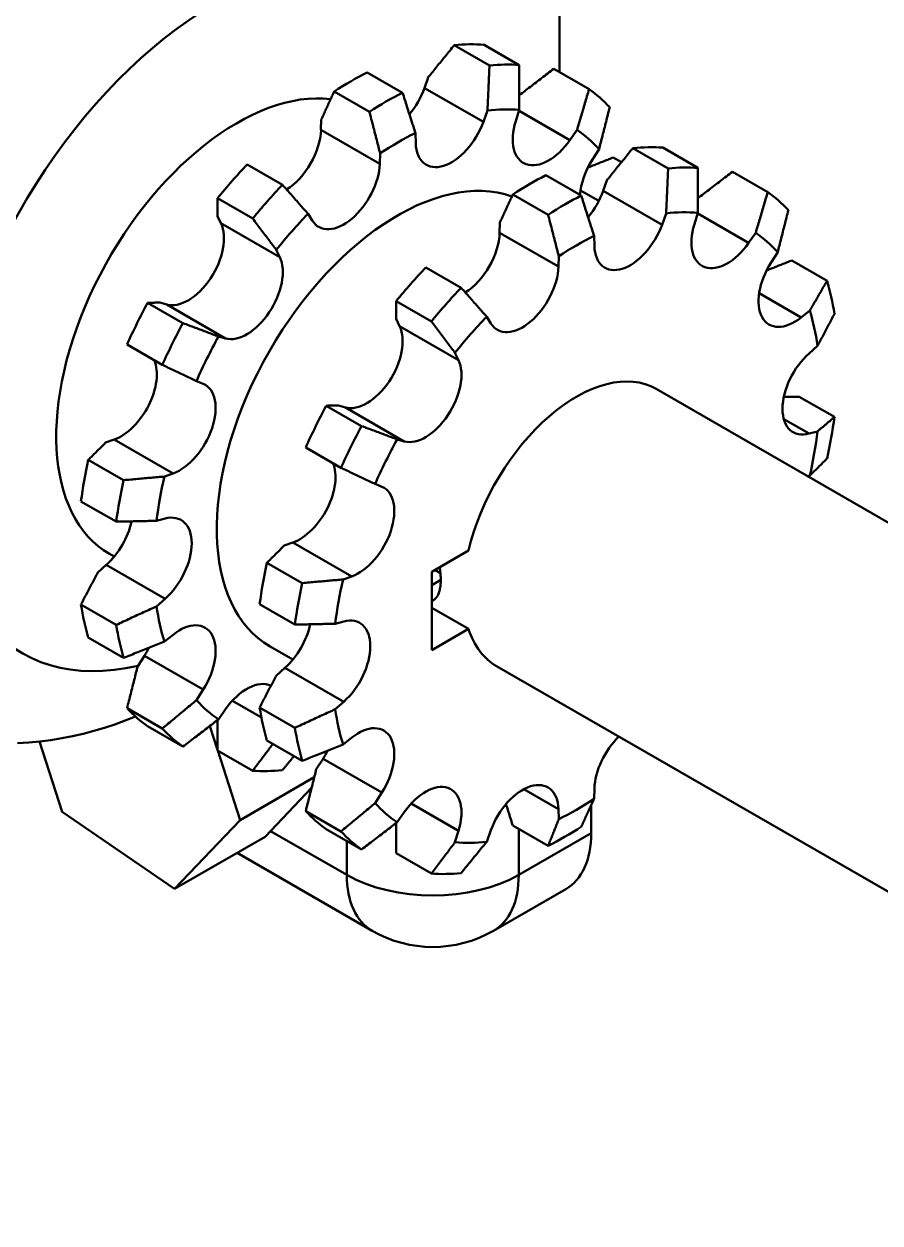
# Model space of a CAD drawing. Header units: millimetres. Extents: x -14552 to -4230, y 14289 to 18426.
# Drawn here: x -13300.55 to -13265.83, y 16828.6 to 16877.23 of the extents above; entities that cross this region are included whole.
import ezdxf

# ---------------------------------------------------------------- set-up
doc = ezdxf.new("R2010")
doc.units = ezdxf.units.MM
doc.layers.add('外形線', color=7, linetype='Continuous', lineweight=50)

msp = doc.modelspace()

# ---------------------------------------------------------------- linework, layer by layer
at = {"layer": '外形線'}
for p, q in [((-13278.83, 16884.716), (-13278.83, 16875.275)), ((-13280.459, 16875.562), (-13281.89, 16876.387)), ((-13283.099, 16876.364), (-13281.667, 16875.539)), ((-13279.06, 16875.407), (-13277.629, 16874.583)), ((-13285.196, 16874.439), (-13286.627, 16875.263)), ((-13284.303, 16874.628), (-13284.136, 16875.09)), ((-13287.969, 16874.49), (-13286.538, 16873.666)), ((-13281.918, 16873.255), (-13284.303, 16874.628)), ((-13281.751, 16873.716), (-13281.918, 16873.255)), ((-13280.604, 16873.28), (-13280.461, 16873.741)), ((-13278.404, 16872.518), (-13280.471, 16873.708)), ((-13288.504, 16872.933), (-13288.491, 16873.354)), ((-13286.119, 16871.559), (-13288.504, 16872.933)), ((-13284.661, 16872.399), (-13284.674, 16872.804)), ((-13278.117, 16872.929), (-13278.404, 16872.518)), ((-13277.495, 16871.724), (-13277.224, 16872.149)), ((-13275.851, 16872.19), (-13274.42, 16871.366)), ((-13273.211, 16871.389), (-13274.642, 16872.213)), ((-13290.066, 16870.703), (-13291.497, 16871.527)), ((-13286.105, 16871.98), (-13286.119, 16871.559)), ((-13276.653, 16871.81), (-13276.318, 16871.617)), ((-13277.948, 16870.265), (-13279.379, 16871.089)), ((-13271.812, 16871.233), (-13270.381, 16870.409)), ((-13277.055, 16870.455), (-13276.888, 16870.916)), ((-13292.706, 16870.158), (-13291.275, 16869.334)), ((-13280.721, 16870.316), (-13279.29, 16869.492)), ((-13277.233, 16870.048), (-13277.977, 16870.476)), ((-13274.67, 16869.081), (-13277.055, 16870.455)), ((-13273.356, 16869.106), (-13273.213, 16869.567)), ((-13292.561, 16869.142), (-13292.704, 16869.438)), ((-13290.175, 16867.768), (-13292.561, 16869.142)), ((-13288.862, 16869.256), (-13289.029, 16869.525)), ((-13281.256, 16868.759), (-13281.243, 16869.18)), ((-13274.503, 16869.543), (-13274.67, 16869.081)), ((-13271.156, 16868.344), (-13273.223, 16869.535)), ((-13278.871, 16867.386), (-13281.256, 16868.759)), ((-13277.413, 16868.225), (-13277.426, 16868.631)), ((-13270.869, 16868.756), (-13271.156, 16868.344)), ((-13290.318, 16868.064), (-13290.175, 16867.768)), ((-13278.858, 16867.806), (-13278.871, 16867.386)), ((-13270.247, 16867.55), (-13269.976, 16867.976)), ((-13269.405, 16867.636), (-13267.974, 16866.812)), ((-13282.818, 16866.529), (-13284.25, 16867.353)), ((-13269.027, 16865.322), (-13270.729, 16866.303)), ((-13294.105, 16865.095), (-13295.536, 16865.919)), ((-13295.048, 16865.926), (-13294.76, 16865.847)), ((-13292.375, 16864.473), (-13294.76, 16865.847)), ((-13285.458, 16865.984), (-13284.027, 16865.16)), ((-13285.313, 16864.968), (-13285.456, 16865.264)), ((-13281.614, 16865.082), (-13281.781, 16865.351)), ((-13268.675, 16865.601), (-13269.027, 16865.322)), ((-13282.928, 16863.594), (-13285.313, 16864.968)), ((-13296.372, 16864.225), (-13294.941, 16863.401)), ((-13292.375, 16864.473), (-13292.663, 16864.553)), ((-13283.071, 16863.891), (-13282.928, 16863.594)), ((-13268.702, 16863.866), (-13268.357, 16864.171)), ((-13293.555, 16862.745), (-13293.284, 16862.632)), ((-13235.688, 16839.841), (-13274.905, 16862.425)), ((-13269.107, 16862.111), (-13267.676, 16861.287)), ((-13286.857, 16860.921), (-13288.288, 16861.746)), ((-13287.8, 16861.753), (-13287.513, 16861.673)), ((-13285.127, 16860.299), (-13287.513, 16861.673)), ((-13268.702, 16860.612), (-13269.731, 16861.205)), ((-13297.242, 16860.246), (-13296.89, 16860.371)), ((-13294.505, 16858.998), (-13296.89, 16860.371)), ((-13285.127, 16860.299), (-13285.415, 16860.379)), ((-13268.357, 16860.704), (-13268.702, 16860.612)), ((-13289.125, 16860.051), (-13287.693, 16859.227)), ((-13296.511, 16858.726), (-13297.943, 16859.55)), ((-13294.505, 16858.998), (-13294.856, 16858.872)), ((-13268.75, 16858.881), (-13268.675, 16858.908)), ((-13286.307, 16858.571), (-13286.036, 16858.458)), ((-13298.241, 16857.866), (-13296.81, 16857.042)), ((-13295.175, 16857.075), (-13294.829, 16857.167)), ((-13289.994, 16856.072), (-13289.642, 16856.198)), ((-13287.257, 16854.824), (-13289.642, 16856.198)), ((-13296.892, 16855.623), (-13297.083, 16855.733)), ((-13284.014, 16855.013), (-13282.518, 16855.874)), ((-13297.56, 16854.982), (-13297.215, 16855.288)), ((-13294.829, 16853.914), (-13297.215, 16855.288)), ((-13289.264, 16854.552), (-13290.695, 16855.377)), ((-13284.014, 16851.831), (-13284.014, 16855.013)), ((-13283.887, 16855.086), (-13283.659, 16854.955)), ((-13287.257, 16854.824), (-13287.608, 16854.698)), ((-13284.014, 16854.472), (-13283.647, 16854.684)), ((-13296.81, 16852.857), (-13298.241, 16853.682)), ((-13294.829, 16853.914), (-13295.175, 16853.608)), ((-13290.993, 16853.693), (-13289.562, 16852.868)), ((-13284.014, 16853.553), (-13282.518, 16852.692)), ((-13287.927, 16852.902), (-13287.582, 16852.994)), ((-13282.518, 16852.692), (-13284.014, 16851.831)), ((-13297.943, 16852.341), (-13296.511, 16851.517)), ((-13294.856, 16852.179), (-13294.505, 16852.458)), ((-13295.94, 16851.178), (-13295.67, 16851.603)), ((-13293.284, 16850.23), (-13295.67, 16851.603)), ((-13289.645, 16851.449), (-13290.569, 16851.982)), ((-13290.312, 16850.808), (-13289.967, 16851.114)), ((-13287.582, 16849.741), (-13289.967, 16851.114)), ((-13242.163, 16828.598), (-13281.379, 16851.181)), ((-13293.284, 16850.23), (-13293.555, 16849.804)), ((-13290.923, 16849.104), (-13292.098, 16849.781)), ((-13287.582, 16849.741), (-13287.927, 16849.435)), ((-13294.941, 16848.651), (-13296.372, 16849.475)), ((-13292.663, 16849.024), (-13292.375, 16849.435)), ((-13289.562, 16848.684), (-13290.993, 16849.508)), ((-13295.536, 16848.744), (-13294.105, 16847.92)), ((-13293.017, 16848.753), (-13292.706, 16847.791)), ((-13290.695, 16848.168), (-13289.264, 16847.343)), ((-13287.608, 16848.005), (-13287.257, 16848.284)), ((-13299.008, 16845.271), (-13299.929, 16848.125)), ((-13291.275, 16846.941), (-13292.706, 16847.765)), ((-13292.695, 16847.759), (-13291.786, 16844.942)), ((-13288.33, 16847.717), (-13288.302, 16847.632)), ((-13288.693, 16847.004), (-13288.422, 16847.43)), ((-13286.036, 16846.056), (-13288.422, 16847.43)), ((-13288.776, 16846.675), (-13291.786, 16844.942)), ((-13288.885, 16846.245), (-13290.771, 16844.259)), ((-13277.426, 16845.8), (-13277.413, 16846.221)), ((-13286.036, 16846.056), (-13286.307, 16845.63)), ((-13278.871, 16845.381), (-13280.277, 16846.191)), ((-13294.441, 16842.146), (-13299.008, 16845.271)), ((-13287.693, 16844.477), (-13289.125, 16845.302)), ((-13285.415, 16844.851), (-13285.127, 16845.262)), ((-13282.928, 16844.5), (-13284.85, 16845.607)), ((-13278.871, 16845.381), (-13278.858, 16844.976)), ((-13277.546, 16845.54), (-13277.546, 16844.405)), ((-13291.786, 16844.942), (-13294.441, 16842.146)), ((-13287.454, 16842.715), (-13290.547, 16844.495)), ((-13288.288, 16844.571), (-13286.857, 16843.746)), ((-13282.928, 16844.5), (-13283.071, 16844.039)), ((-13281.781, 16844.064), (-13281.614, 16844.525)), ((-13279.29, 16843.891), (-13280.721, 16844.715)), ((-13280.481, 16842.715), (-13280.481, 16844.577)), ((-13277.546, 16844.405), (-13280.481, 16842.715)), ((-13290.771, 16844.259), (-13294.441, 16842.146)), ((-13287.454, 16844.09), (-13287.454, 16842.715)), ((-13291.907, 16843.605), (-13286.428, 16840.45)), ((-13284.027, 16842.767), (-13285.458, 16843.591)), ((-13278.571, 16842.14), (-13281.507, 16840.45))]:
    msp.add_line(p, q, dxfattribs=at).dxf.unprotected_set("ltscale", 0)
for points in [[(-13284.136, 16875.09), (-13284.095, 16875.14), (-13284.054, 16875.191), (-13284.013, 16875.241), (-13283.971, 16875.292), (-13283.929, 16875.344), (-13283.888, 16875.395), (-13283.845, 16875.447), (-13283.803, 16875.499), (-13283.761, 16875.551), (-13283.718, 16875.603), (-13283.675, 16875.656), (-13283.632, 16875.709), (-13283.589, 16875.762), (-13283.545, 16875.815), (-13283.502, 16875.869), (-13283.458, 16875.923), (-13283.414, 16875.977), (-13283.369, 16876.031), (-13283.325, 16876.086), (-13283.28, 16876.141), (-13283.235, 16876.196), (-13283.19, 16876.252), (-13283.144, 16876.308), (-13283.099, 16876.364)], [(-13281.667, 16875.539), (-13281.671, 16875.459), (-13281.675, 16875.379), (-13281.678, 16875.3), (-13281.682, 16875.221), (-13281.685, 16875.142), (-13281.689, 16875.064), (-13281.693, 16874.986), (-13281.696, 16874.908), (-13281.7, 16874.831), (-13281.703, 16874.754), (-13281.707, 16874.678), (-13281.71, 16874.602), (-13281.714, 16874.526), (-13281.717, 16874.451), (-13281.72, 16874.376), (-13281.724, 16874.301), (-13281.727, 16874.227), (-13281.731, 16874.153), (-13281.734, 16874.079), (-13281.737, 16874.006), (-13281.741, 16873.933), (-13281.744, 16873.86), (-13281.747, 16873.788), (-13281.751, 16873.716)], [(-13280.461, 16873.741), (-13280.461, 16873.813), (-13280.461, 16873.885), (-13280.461, 16873.957), (-13280.461, 16874.03), (-13280.461, 16874.104), (-13280.46, 16874.177), (-13280.46, 16874.251), (-13280.46, 16874.325), (-13280.46, 16874.4), (-13280.46, 16874.475), (-13280.46, 16874.55), (-13280.46, 16874.626), (-13280.46, 16874.702), (-13280.46, 16874.778), (-13280.46, 16874.855), (-13280.459, 16874.932), (-13280.459, 16875.009), (-13280.459, 16875.087), (-13280.459, 16875.166), (-13280.459, 16875.244), (-13280.459, 16875.323), (-13280.459, 16875.403), (-13280.459, 16875.482), (-13280.459, 16875.562)], [(-13280.46, 16874.335), (-13280.405, 16874.377), (-13280.349, 16874.42), (-13280.293, 16874.463), (-13280.237, 16874.506), (-13280.181, 16874.549), (-13280.125, 16874.592), (-13280.068, 16874.636), (-13280.011, 16874.679), (-13279.953, 16874.723), (-13279.896, 16874.767), (-13279.838, 16874.812), (-13279.78, 16874.856), (-13279.721, 16874.901), (-13279.662, 16874.946), (-13279.603, 16874.991), (-13279.544, 16875.036), (-13279.485, 16875.082), (-13279.425, 16875.128), (-13279.365, 16875.174), (-13279.304, 16875.22), (-13279.244, 16875.266), (-13279.183, 16875.313), (-13279.122, 16875.36), (-13279.06, 16875.407)], [(-13288.491, 16873.354), (-13288.47, 16873.399), (-13288.449, 16873.444), (-13288.429, 16873.489), (-13288.408, 16873.534), (-13288.387, 16873.58), (-13288.366, 16873.626), (-13288.345, 16873.672), (-13288.323, 16873.718), (-13288.302, 16873.765), (-13288.28, 16873.812), (-13288.259, 16873.859), (-13288.237, 16873.906), (-13288.215, 16873.953), (-13288.194, 16874.001), (-13288.172, 16874.049), (-13288.149, 16874.097), (-13288.127, 16874.145), (-13288.105, 16874.194), (-13288.083, 16874.243), (-13288.06, 16874.292), (-13288.037, 16874.341), (-13288.015, 16874.39), (-13287.992, 16874.44), (-13287.969, 16874.49)], [(-13284.674, 16872.804), (-13284.695, 16872.869), (-13284.715, 16872.934), (-13284.736, 16872.999), (-13284.757, 16873.064), (-13284.778, 16873.13), (-13284.799, 16873.196), (-13284.82, 16873.262), (-13284.841, 16873.329), (-13284.863, 16873.395), (-13284.884, 16873.463), (-13284.906, 16873.53), (-13284.928, 16873.598), (-13284.949, 16873.666), (-13284.971, 16873.735), (-13284.993, 16873.804), (-13285.015, 16873.873), (-13285.037, 16873.942), (-13285.06, 16874.012), (-13285.082, 16874.082), (-13285.105, 16874.153), (-13285.127, 16874.224), (-13285.15, 16874.295), (-13285.173, 16874.367), (-13285.196, 16874.439)], [(-13277.629, 16874.583), (-13277.65, 16874.51), (-13277.672, 16874.438), (-13277.693, 16874.366), (-13277.714, 16874.294), (-13277.735, 16874.223), (-13277.756, 16874.152), (-13277.777, 16874.081), (-13277.798, 16874.011), (-13277.818, 16873.941), (-13277.839, 16873.871), (-13277.859, 16873.802), (-13277.88, 16873.733), (-13277.9, 16873.664), (-13277.92, 16873.596), (-13277.94, 16873.527), (-13277.96, 16873.46), (-13277.98, 16873.392), (-13278, 16873.325), (-13278.019, 16873.259), (-13278.039, 16873.192), (-13278.059, 16873.126), (-13278.078, 16873.06), (-13278.097, 16872.995), (-13278.117, 16872.929)], [(-13286.538, 16873.666), (-13286.519, 16873.592), (-13286.5, 16873.518), (-13286.481, 16873.445), (-13286.462, 16873.371), (-13286.443, 16873.299), (-13286.425, 16873.226), (-13286.406, 16873.154), (-13286.388, 16873.082), (-13286.37, 16873.011), (-13286.351, 16872.94), (-13286.333, 16872.869), (-13286.315, 16872.799), (-13286.297, 16872.729), (-13286.279, 16872.659), (-13286.262, 16872.59), (-13286.244, 16872.521), (-13286.226, 16872.452), (-13286.209, 16872.384), (-13286.191, 16872.316), (-13286.174, 16872.248), (-13286.157, 16872.181), (-13286.139, 16872.113), (-13286.122, 16872.047), (-13286.105, 16871.98)], [(-13277.224, 16872.149), (-13277.207, 16872.217), (-13277.19, 16872.284), (-13277.173, 16872.352), (-13277.156, 16872.42), (-13277.138, 16872.488), (-13277.121, 16872.557), (-13277.103, 16872.626), (-13277.086, 16872.696), (-13277.068, 16872.765), (-13277.05, 16872.835), (-13277.032, 16872.906), (-13277.014, 16872.976), (-13276.996, 16873.047), (-13276.978, 16873.119), (-13276.96, 16873.191), (-13276.942, 16873.263), (-13276.923, 16873.335), (-13276.905, 16873.408), (-13276.886, 16873.481), (-13276.868, 16873.554), (-13276.849, 16873.628), (-13276.83, 16873.702), (-13276.811, 16873.777), (-13276.792, 16873.852)], [(-13276.888, 16870.916), (-13276.847, 16870.966), (-13276.806, 16871.017), (-13276.765, 16871.068), (-13276.723, 16871.119), (-13276.682, 16871.17), (-13276.64, 16871.221), (-13276.598, 16871.273), (-13276.555, 16871.325), (-13276.513, 16871.377), (-13276.47, 16871.429), (-13276.427, 16871.482), (-13276.384, 16871.535), (-13276.341, 16871.588), (-13276.297, 16871.642), (-13276.254, 16871.695), (-13276.21, 16871.749), (-13276.166, 16871.803), (-13276.121, 16871.858), (-13276.077, 16871.912), (-13276.032, 16871.967), (-13275.987, 16872.023), (-13275.942, 16872.078), (-13275.896, 16872.134), (-13275.851, 16872.19)], [(-13277.678, 16871.401), (-13277.637, 16871.417), (-13277.595, 16871.434), (-13277.554, 16871.45), (-13277.512, 16871.467), (-13277.47, 16871.484), (-13277.428, 16871.5), (-13277.386, 16871.517), (-13277.344, 16871.534), (-13277.302, 16871.551), (-13277.26, 16871.568), (-13277.217, 16871.585), (-13277.175, 16871.602), (-13277.132, 16871.619), (-13277.089, 16871.636), (-13277.046, 16871.653), (-13277.003, 16871.67), (-13276.96, 16871.688), (-13276.916, 16871.705), (-13276.873, 16871.722), (-13276.829, 16871.74), (-13276.785, 16871.757), (-13276.741, 16871.775), (-13276.697, 16871.792), (-13276.653, 16871.81)], [(-13274.42, 16871.366), (-13274.423, 16871.285), (-13274.427, 16871.206), (-13274.43, 16871.126), (-13274.434, 16871.047), (-13274.438, 16870.968), (-13274.441, 16870.89), (-13274.445, 16870.812), (-13274.448, 16870.735), (-13274.452, 16870.658), (-13274.455, 16870.581), (-13274.459, 16870.504), (-13274.462, 16870.428), (-13274.466, 16870.352), (-13274.469, 16870.277), (-13274.473, 16870.202), (-13274.476, 16870.127), (-13274.479, 16870.053), (-13274.483, 16869.979), (-13274.486, 16869.906), (-13274.49, 16869.832), (-13274.493, 16869.759), (-13274.496, 16869.687), (-13274.499, 16869.614), (-13274.503, 16869.543)], [(-13273.213, 16869.567), (-13273.213, 16869.639), (-13273.213, 16869.711), (-13273.213, 16869.784), (-13273.213, 16869.857), (-13273.213, 16869.93), (-13273.213, 16870.003), (-13273.213, 16870.077), (-13273.212, 16870.152), (-13273.212, 16870.226), (-13273.212, 16870.301), (-13273.212, 16870.376), (-13273.212, 16870.452), (-13273.212, 16870.528), (-13273.212, 16870.604), (-13273.212, 16870.681), (-13273.212, 16870.758), (-13273.212, 16870.836), (-13273.211, 16870.914), (-13273.211, 16870.992), (-13273.211, 16871.07), (-13273.211, 16871.149), (-13273.211, 16871.229), (-13273.211, 16871.309), (-13273.211, 16871.389)], [(-13273.212, 16870.161), (-13273.157, 16870.204), (-13273.102, 16870.246), (-13273.046, 16870.289), (-13272.99, 16870.332), (-13272.933, 16870.375), (-13272.877, 16870.418), (-13272.82, 16870.462), (-13272.763, 16870.506), (-13272.705, 16870.55), (-13272.648, 16870.594), (-13272.59, 16870.638), (-13272.532, 16870.683), (-13272.473, 16870.727), (-13272.415, 16870.772), (-13272.356, 16870.817), (-13272.296, 16870.863), (-13272.237, 16870.908), (-13272.177, 16870.954), (-13272.117, 16871), (-13272.057, 16871.046), (-13271.996, 16871.093), (-13271.935, 16871.139), (-13271.874, 16871.186), (-13271.812, 16871.233)], [(-13289.029, 16869.525), (-13289.07, 16869.572), (-13289.111, 16869.618), (-13289.152, 16869.665), (-13289.194, 16869.712), (-13289.235, 16869.76), (-13289.277, 16869.807), (-13289.319, 16869.855), (-13289.362, 16869.903), (-13289.404, 16869.951), (-13289.447, 16870), (-13289.49, 16870.048), (-13289.533, 16870.097), (-13289.576, 16870.146), (-13289.619, 16870.196), (-13289.663, 16870.245), (-13289.707, 16870.295), (-13289.751, 16870.345), (-13289.796, 16870.396), (-13289.84, 16870.446), (-13289.885, 16870.497), (-13289.93, 16870.548), (-13289.975, 16870.599), (-13290.021, 16870.651), (-13290.066, 16870.703)], [(-13292.704, 16869.438), (-13292.704, 16869.467), (-13292.704, 16869.495), (-13292.704, 16869.524), (-13292.704, 16869.553), (-13292.704, 16869.581), (-13292.704, 16869.611), (-13292.704, 16869.64), (-13292.705, 16869.669), (-13292.705, 16869.699), (-13292.705, 16869.728), (-13292.705, 16869.758), (-13292.705, 16869.788), (-13292.705, 16869.818), (-13292.705, 16869.848), (-13292.705, 16869.878), (-13292.705, 16869.909), (-13292.705, 16869.939), (-13292.706, 16869.97), (-13292.706, 16870.001), (-13292.706, 16870.032), (-13292.706, 16870.063), (-13292.706, 16870.095), (-13292.706, 16870.126), (-13292.706, 16870.158)], [(-13281.243, 16869.18), (-13281.222, 16869.225), (-13281.202, 16869.27), (-13281.181, 16869.315), (-13281.16, 16869.361), (-13281.139, 16869.406), (-13281.118, 16869.452), (-13281.097, 16869.498), (-13281.075, 16869.545), (-13281.054, 16869.591), (-13281.033, 16869.638), (-13281.011, 16869.685), (-13280.989, 16869.732), (-13280.968, 16869.78), (-13280.946, 16869.827), (-13280.924, 16869.875), (-13280.902, 16869.923), (-13280.879, 16869.972), (-13280.857, 16870.02), (-13280.835, 16870.069), (-13280.812, 16870.118), (-13280.79, 16870.167), (-13280.767, 16870.217), (-13280.744, 16870.266), (-13280.721, 16870.316)], [(-13277.426, 16868.631), (-13277.447, 16868.695), (-13277.468, 16868.76), (-13277.488, 16868.825), (-13277.509, 16868.89), (-13277.53, 16868.956), (-13277.551, 16869.022), (-13277.572, 16869.088), (-13277.594, 16869.155), (-13277.615, 16869.222), (-13277.636, 16869.289), (-13277.658, 16869.357), (-13277.68, 16869.424), (-13277.702, 16869.493), (-13277.723, 16869.561), (-13277.745, 16869.63), (-13277.767, 16869.699), (-13277.79, 16869.769), (-13277.812, 16869.839), (-13277.834, 16869.909), (-13277.857, 16869.979), (-13277.88, 16870.05), (-13277.902, 16870.121), (-13277.925, 16870.193), (-13277.948, 16870.265)], [(-13270.381, 16870.409), (-13270.403, 16870.336), (-13270.424, 16870.264), (-13270.445, 16870.192), (-13270.466, 16870.12), (-13270.487, 16870.049), (-13270.508, 16869.978), (-13270.529, 16869.907), (-13270.55, 16869.837), (-13270.57, 16869.767), (-13270.591, 16869.697), (-13270.611, 16869.628), (-13270.632, 16869.559), (-13270.652, 16869.49), (-13270.672, 16869.422), (-13270.692, 16869.354), (-13270.712, 16869.286), (-13270.732, 16869.219), (-13270.752, 16869.152), (-13270.772, 16869.085), (-13270.791, 16869.018), (-13270.811, 16868.952), (-13270.83, 16868.886), (-13270.85, 16868.821), (-13270.869, 16868.756)], [(-13269.976, 16867.976), (-13269.959, 16868.043), (-13269.942, 16868.11), (-13269.925, 16868.178), (-13269.908, 16868.246), (-13269.89, 16868.315), (-13269.873, 16868.383), (-13269.855, 16868.452), (-13269.838, 16868.522), (-13269.82, 16868.592), (-13269.802, 16868.662), (-13269.785, 16868.732), (-13269.767, 16868.803), (-13269.749, 16868.874), (-13269.73, 16868.945), (-13269.712, 16869.017), (-13269.694, 16869.089), (-13269.676, 16869.161), (-13269.657, 16869.234), (-13269.639, 16869.307), (-13269.62, 16869.381), (-13269.601, 16869.455), (-13269.583, 16869.529), (-13269.564, 16869.603), (-13269.545, 16869.678)], [(-13291.275, 16869.334), (-13291.233, 16869.278), (-13291.191, 16869.222), (-13291.149, 16869.167), (-13291.108, 16869.112), (-13291.066, 16869.057), (-13291.025, 16869.003), (-13290.984, 16868.948), (-13290.944, 16868.894), (-13290.903, 16868.841), (-13290.863, 16868.787), (-13290.823, 16868.734), (-13290.783, 16868.681), (-13290.743, 16868.628), (-13290.704, 16868.576), (-13290.664, 16868.524), (-13290.625, 16868.472), (-13290.586, 16868.42), (-13290.547, 16868.368), (-13290.509, 16868.317), (-13290.47, 16868.266), (-13290.432, 16868.215), (-13290.394, 16868.165), (-13290.356, 16868.115), (-13290.318, 16868.064)], [(-13279.29, 16869.492), (-13279.271, 16869.418), (-13279.252, 16869.344), (-13279.233, 16869.271), (-13279.214, 16869.198), (-13279.196, 16869.125), (-13279.177, 16869.053), (-13279.158, 16868.98), (-13279.14, 16868.909), (-13279.122, 16868.837), (-13279.104, 16868.766), (-13279.085, 16868.696), (-13279.067, 16868.625), (-13279.049, 16868.555), (-13279.032, 16868.486), (-13279.014, 16868.416), (-13278.996, 16868.347), (-13278.979, 16868.278), (-13278.961, 16868.21), (-13278.944, 16868.142), (-13278.926, 16868.074), (-13278.909, 16868.007), (-13278.892, 16867.94), (-13278.875, 16867.873), (-13278.858, 16867.806)], [(-13270.43, 16867.227), (-13270.389, 16867.243), (-13270.347, 16867.26), (-13270.306, 16867.277), (-13270.264, 16867.293), (-13270.223, 16867.31), (-13270.181, 16867.327), (-13270.139, 16867.343), (-13270.096, 16867.36), (-13270.054, 16867.377), (-13270.012, 16867.394), (-13269.969, 16867.411), (-13269.927, 16867.428), (-13269.884, 16867.445), (-13269.841, 16867.462), (-13269.798, 16867.48), (-13269.755, 16867.497), (-13269.712, 16867.514), (-13269.668, 16867.531), (-13269.625, 16867.549), (-13269.581, 16867.566), (-13269.538, 16867.584), (-13269.494, 16867.601), (-13269.45, 16867.619), (-13269.405, 16867.636)], [(-13267.974, 16866.812), (-13268.005, 16866.759), (-13268.036, 16866.706), (-13268.066, 16866.653), (-13268.097, 16866.601), (-13268.127, 16866.548), (-13268.157, 16866.496), (-13268.187, 16866.445), (-13268.217, 16866.393), (-13268.247, 16866.342), (-13268.276, 16866.291), (-13268.305, 16866.24), (-13268.335, 16866.189), (-13268.364, 16866.139), (-13268.393, 16866.089), (-13268.422, 16866.039), (-13268.45, 16865.99), (-13268.479, 16865.94), (-13268.507, 16865.891), (-13268.536, 16865.842), (-13268.564, 16865.794), (-13268.592, 16865.745), (-13268.62, 16865.697), (-13268.648, 16865.649), (-13268.675, 16865.601)], [(-13281.781, 16865.351), (-13281.822, 16865.398), (-13281.863, 16865.444), (-13281.904, 16865.491), (-13281.946, 16865.538), (-13281.988, 16865.586), (-13282.029, 16865.633), (-13282.071, 16865.681), (-13282.114, 16865.729), (-13282.156, 16865.777), (-13282.199, 16865.826), (-13282.242, 16865.875), (-13282.285, 16865.923), (-13282.328, 16865.973), (-13282.372, 16866.022), (-13282.415, 16866.072), (-13282.459, 16866.121), (-13282.503, 16866.172), (-13282.548, 16866.222), (-13282.592, 16866.272), (-13282.637, 16866.323), (-13282.682, 16866.374), (-13282.727, 16866.426), (-13282.773, 16866.477), (-13282.818, 16866.529)], [(-13295.536, 16865.919), (-13295.514, 16865.92), (-13295.493, 16865.92), (-13295.472, 16865.92), (-13295.451, 16865.921), (-13295.43, 16865.921), (-13295.409, 16865.921), (-13295.388, 16865.922), (-13295.367, 16865.922), (-13295.346, 16865.922), (-13295.326, 16865.922), (-13295.305, 16865.923), (-13295.285, 16865.923), (-13295.265, 16865.923), (-13295.245, 16865.924), (-13295.225, 16865.924), (-13295.205, 16865.924), (-13295.185, 16865.924), (-13295.165, 16865.925), (-13295.145, 16865.925), (-13295.126, 16865.925), (-13295.106, 16865.926), (-13295.087, 16865.926), (-13295.067, 16865.926), (-13295.048, 16865.926)], [(-13285.456, 16865.264), (-13285.456, 16865.293), (-13285.456, 16865.321), (-13285.456, 16865.35), (-13285.456, 16865.379), (-13285.456, 16865.408), (-13285.456, 16865.437), (-13285.457, 16865.466), (-13285.457, 16865.495), (-13285.457, 16865.525), (-13285.457, 16865.554), (-13285.457, 16865.584), (-13285.457, 16865.614), (-13285.457, 16865.644), (-13285.457, 16865.674), (-13285.457, 16865.705), (-13285.458, 16865.735), (-13285.458, 16865.766), (-13285.458, 16865.797), (-13285.458, 16865.827), (-13285.458, 16865.859), (-13285.458, 16865.89), (-13285.458, 16865.921), (-13285.458, 16865.953), (-13285.458, 16865.984)], [(-13268.357, 16864.171), (-13268.33, 16864.223), (-13268.303, 16864.274), (-13268.276, 16864.326), (-13268.249, 16864.378), (-13268.221, 16864.43), (-13268.194, 16864.483), (-13268.166, 16864.536), (-13268.138, 16864.589), (-13268.11, 16864.642), (-13268.082, 16864.695), (-13268.054, 16864.749), (-13268.026, 16864.803), (-13267.997, 16864.857), (-13267.969, 16864.912), (-13267.94, 16864.967), (-13267.911, 16865.022), (-13267.882, 16865.077), (-13267.853, 16865.133), (-13267.824, 16865.189), (-13267.795, 16865.245), (-13267.765, 16865.301), (-13267.735, 16865.358), (-13267.706, 16865.415), (-13267.676, 16865.472)], [(-13292.663, 16864.553), (-13292.72, 16864.574), (-13292.777, 16864.596), (-13292.834, 16864.617), (-13292.892, 16864.639), (-13292.95, 16864.661), (-13293.008, 16864.683), (-13293.067, 16864.705), (-13293.125, 16864.727), (-13293.184, 16864.749), (-13293.244, 16864.771), (-13293.303, 16864.794), (-13293.363, 16864.816), (-13293.423, 16864.839), (-13293.484, 16864.862), (-13293.545, 16864.884), (-13293.606, 16864.907), (-13293.667, 16864.93), (-13293.729, 16864.954), (-13293.79, 16864.977), (-13293.853, 16865), (-13293.915, 16865.024), (-13293.978, 16865.048), (-13294.041, 16865.071), (-13294.105, 16865.095)], [(-13284.027, 16865.16), (-13283.985, 16865.104), (-13283.943, 16865.049), (-13283.901, 16864.993), (-13283.86, 16864.938), (-13283.819, 16864.884), (-13283.778, 16864.829), (-13283.737, 16864.775), (-13283.696, 16864.721), (-13283.655, 16864.667), (-13283.615, 16864.614), (-13283.575, 16864.56), (-13283.535, 16864.507), (-13283.495, 16864.455), (-13283.456, 16864.402), (-13283.416, 16864.35), (-13283.377, 16864.298), (-13283.338, 16864.246), (-13283.3, 16864.195), (-13283.261, 16864.143), (-13283.222, 16864.092), (-13283.184, 16864.042), (-13283.146, 16863.991), (-13283.108, 16863.941), (-13283.071, 16863.891)], [(-13294.941, 16863.401), (-13294.88, 16863.372), (-13294.819, 16863.343), (-13294.759, 16863.315), (-13294.699, 16863.286), (-13294.639, 16863.258), (-13294.58, 16863.23), (-13294.52, 16863.202), (-13294.461, 16863.174), (-13294.403, 16863.146), (-13294.344, 16863.118), (-13294.286, 16863.091), (-13294.228, 16863.064), (-13294.171, 16863.036), (-13294.113, 16863.009), (-13294.056, 16862.982), (-13294, 16862.955), (-13293.943, 16862.929), (-13293.887, 16862.902), (-13293.831, 16862.876), (-13293.775, 16862.849), (-13293.72, 16862.823), (-13293.665, 16862.797), (-13293.61, 16862.771), (-13293.555, 16862.745)], [(-13269.729, 16862.099), (-13269.703, 16862.099), (-13269.678, 16862.1), (-13269.652, 16862.1), (-13269.627, 16862.101), (-13269.601, 16862.101), (-13269.576, 16862.102), (-13269.55, 16862.102), (-13269.524, 16862.103), (-13269.499, 16862.103), (-13269.473, 16862.104), (-13269.447, 16862.104), (-13269.421, 16862.105), (-13269.395, 16862.106), (-13269.369, 16862.106), (-13269.343, 16862.107), (-13269.317, 16862.107), (-13269.291, 16862.108), (-13269.265, 16862.108), (-13269.239, 16862.109), (-13269.212, 16862.109), (-13269.186, 16862.11), (-13269.16, 16862.11), (-13269.133, 16862.111), (-13269.107, 16862.111)], [(-13288.288, 16861.746), (-13288.267, 16861.746), (-13288.245, 16861.746), (-13288.224, 16861.747), (-13288.203, 16861.747), (-13288.182, 16861.747), (-13288.161, 16861.747), (-13288.14, 16861.748), (-13288.119, 16861.748), (-13288.099, 16861.748), (-13288.078, 16861.749), (-13288.058, 16861.749), (-13288.037, 16861.749), (-13288.017, 16861.75), (-13287.997, 16861.75), (-13287.977, 16861.75), (-13287.957, 16861.75), (-13287.937, 16861.751), (-13287.917, 16861.751), (-13287.897, 16861.751), (-13287.878, 16861.752), (-13287.858, 16861.752), (-13287.839, 16861.752), (-13287.82, 16861.752), (-13287.8, 16861.753)], [(-13285.415, 16860.379), (-13285.472, 16860.4), (-13285.529, 16860.422), (-13285.586, 16860.443), (-13285.644, 16860.465), (-13285.702, 16860.487), (-13285.76, 16860.509), (-13285.819, 16860.531), (-13285.877, 16860.553), (-13285.937, 16860.575), (-13285.996, 16860.598), (-13286.055, 16860.62), (-13286.115, 16860.642), (-13286.176, 16860.665), (-13286.236, 16860.688), (-13286.297, 16860.711), (-13286.358, 16860.734), (-13286.419, 16860.757), (-13286.481, 16860.78), (-13286.543, 16860.803), (-13286.605, 16860.827), (-13286.667, 16860.85), (-13286.73, 16860.874), (-13286.793, 16860.898), (-13286.857, 16860.921)], [(-13267.676, 16861.287), (-13267.706, 16861.262), (-13267.735, 16861.236), (-13267.765, 16861.211), (-13267.795, 16861.185), (-13267.824, 16861.16), (-13267.853, 16861.135), (-13267.882, 16861.11), (-13267.911, 16861.085), (-13267.94, 16861.061), (-13267.969, 16861.036), (-13267.997, 16861.012), (-13268.026, 16860.987), (-13268.054, 16860.963), (-13268.082, 16860.939), (-13268.11, 16860.915), (-13268.138, 16860.891), (-13268.166, 16860.868), (-13268.194, 16860.844), (-13268.221, 16860.82), (-13268.249, 16860.797), (-13268.276, 16860.774), (-13268.303, 16860.75), (-13268.33, 16860.727), (-13268.357, 16860.704)], [(-13297.943, 16859.55), (-13297.912, 16859.581), (-13297.881, 16859.611), (-13297.851, 16859.642), (-13297.82, 16859.672), (-13297.79, 16859.702), (-13297.76, 16859.732), (-13297.73, 16859.761), (-13297.7, 16859.791), (-13297.67, 16859.821), (-13297.641, 16859.85), (-13297.611, 16859.879), (-13297.582, 16859.908), (-13297.553, 16859.937), (-13297.524, 16859.966), (-13297.495, 16859.994), (-13297.467, 16860.023), (-13297.438, 16860.051), (-13297.41, 16860.079), (-13297.381, 16860.107), (-13297.353, 16860.135), (-13297.325, 16860.163), (-13297.297, 16860.191), (-13297.269, 16860.218), (-13297.242, 16860.246)], [(-13268.675, 16858.908), (-13268.648, 16858.935), (-13268.62, 16858.963), (-13268.592, 16858.99), (-13268.564, 16859.018), (-13268.536, 16859.046), (-13268.507, 16859.074), (-13268.479, 16859.102), (-13268.45, 16859.131), (-13268.422, 16859.159), (-13268.393, 16859.188), (-13268.364, 16859.217), (-13268.335, 16859.245), (-13268.305, 16859.274), (-13268.276, 16859.304), (-13268.247, 16859.333), (-13268.217, 16859.362), (-13268.187, 16859.392), (-13268.157, 16859.422), (-13268.127, 16859.452), (-13268.097, 16859.482), (-13268.066, 16859.512), (-13268.036, 16859.542), (-13268.005, 16859.573), (-13267.974, 16859.603)], [(-13294.856, 16858.872), (-13294.921, 16858.866), (-13294.987, 16858.861), (-13295.053, 16858.855), (-13295.119, 16858.849), (-13295.186, 16858.843), (-13295.253, 16858.837), (-13295.32, 16858.831), (-13295.387, 16858.825), (-13295.455, 16858.819), (-13295.523, 16858.813), (-13295.591, 16858.807), (-13295.66, 16858.801), (-13295.729, 16858.795), (-13295.799, 16858.789), (-13295.868, 16858.783), (-13295.939, 16858.777), (-13296.009, 16858.77), (-13296.08, 16858.764), (-13296.151, 16858.758), (-13296.222, 16858.752), (-13296.294, 16858.745), (-13296.366, 16858.739), (-13296.439, 16858.733), (-13296.511, 16858.726)], [(-13287.693, 16859.227), (-13287.632, 16859.198), (-13287.572, 16859.169), (-13287.511, 16859.141), (-13287.451, 16859.112), (-13287.391, 16859.084), (-13287.332, 16859.056), (-13287.273, 16859.028), (-13287.214, 16859), (-13287.155, 16858.972), (-13287.096, 16858.945), (-13287.038, 16858.917), (-13286.981, 16858.89), (-13286.923, 16858.863), (-13286.866, 16858.836), (-13286.809, 16858.809), (-13286.752, 16858.782), (-13286.695, 16858.755), (-13286.639, 16858.728), (-13286.583, 16858.702), (-13286.528, 16858.676), (-13286.472, 16858.649), (-13286.417, 16858.623), (-13286.362, 16858.597), (-13286.307, 16858.571)], [(-13296.81, 16857.042), (-13296.738, 16857.044), (-13296.666, 16857.045), (-13296.595, 16857.046), (-13296.524, 16857.048), (-13296.454, 16857.049), (-13296.383, 16857.051), (-13296.314, 16857.052), (-13296.244, 16857.054), (-13296.175, 16857.055), (-13296.106, 16857.056), (-13296.037, 16857.058), (-13295.969, 16857.059), (-13295.901, 16857.061), (-13295.834, 16857.062), (-13295.766, 16857.063), (-13295.699, 16857.065), (-13295.633, 16857.066), (-13295.566, 16857.067), (-13295.5, 16857.069), (-13295.435, 16857.07), (-13295.369, 16857.071), (-13295.304, 16857.073), (-13295.239, 16857.074), (-13295.175, 16857.075)], [(-13290.695, 16855.377), (-13290.664, 16855.407), (-13290.633, 16855.438), (-13290.603, 16855.468), (-13290.572, 16855.498), (-13290.542, 16855.528), (-13290.512, 16855.558), (-13290.482, 16855.588), (-13290.452, 16855.617), (-13290.423, 16855.647), (-13290.393, 16855.676), (-13290.364, 16855.705), (-13290.334, 16855.734), (-13290.305, 16855.763), (-13290.276, 16855.792), (-13290.247, 16855.821), (-13290.219, 16855.849), (-13290.19, 16855.877), (-13290.162, 16855.906), (-13290.133, 16855.934), (-13290.105, 16855.962), (-13290.077, 16855.989), (-13290.049, 16856.017), (-13290.021, 16856.045), (-13289.994, 16856.072)], [(-13298.241, 16853.682), (-13298.211, 16853.739), (-13298.181, 16853.796), (-13298.152, 16853.852), (-13298.122, 16853.909), (-13298.093, 16853.965), (-13298.064, 16854.021), (-13298.035, 16854.076), (-13298.006, 16854.132), (-13297.977, 16854.187), (-13297.948, 16854.242), (-13297.919, 16854.296), (-13297.891, 16854.35), (-13297.863, 16854.404), (-13297.835, 16854.458), (-13297.807, 16854.512), (-13297.779, 16854.565), (-13297.751, 16854.618), (-13297.723, 16854.671), (-13297.696, 16854.723), (-13297.668, 16854.775), (-13297.641, 16854.827), (-13297.614, 16854.879), (-13297.587, 16854.931), (-13297.56, 16854.982)], [(-13283.689, 16855.2), (-13283.686, 16855.177), (-13283.682, 16855.154), (-13283.679, 16855.132), (-13283.676, 16855.109), (-13283.673, 16855.087), (-13283.67, 16855.064), (-13283.668, 16855.042), (-13283.665, 16855.02), (-13283.663, 16854.998), (-13283.661, 16854.976), (-13283.659, 16854.955), (-13283.657, 16854.933), (-13283.655, 16854.912), (-13283.654, 16854.891), (-13283.652, 16854.87), (-13283.651, 16854.849), (-13283.65, 16854.828), (-13283.649, 16854.808), (-13283.648, 16854.788), (-13283.648, 16854.768), (-13283.647, 16854.748), (-13283.647, 16854.728), (-13283.647, 16854.709), (-13283.647, 16854.69)], [(-13287.608, 16854.698), (-13287.674, 16854.693), (-13287.739, 16854.687), (-13287.805, 16854.681), (-13287.871, 16854.675), (-13287.938, 16854.669), (-13288.005, 16854.663), (-13288.072, 16854.658), (-13288.139, 16854.652), (-13288.207, 16854.646), (-13288.275, 16854.64), (-13288.344, 16854.634), (-13288.412, 16854.627), (-13288.482, 16854.621), (-13288.551, 16854.615), (-13288.621, 16854.609), (-13288.691, 16854.603), (-13288.761, 16854.597), (-13288.832, 16854.59), (-13288.903, 16854.584), (-13288.974, 16854.578), (-13289.046, 16854.572), (-13289.118, 16854.565), (-13289.191, 16854.559), (-13289.264, 16854.552)], [(-13283.647, 16854.69), (-13283.647, 16854.634), (-13283.649, 16854.58), (-13283.652, 16854.526), (-13283.657, 16854.473), (-13283.662, 16854.422), (-13283.669, 16854.372), (-13283.678, 16854.324), (-13283.687, 16854.277), (-13283.698, 16854.233), (-13283.711, 16854.19), (-13283.724, 16854.149), (-13283.739, 16854.111), (-13283.756, 16854.074), (-13283.774, 16854.04), (-13283.793, 16854.009), (-13283.813, 16853.979), (-13283.834, 16853.952), (-13283.856, 16853.927), (-13283.88, 16853.905), (-13283.904, 16853.884), (-13283.93, 16853.866), (-13283.956, 16853.851), (-13283.984, 16853.837), (-13284.014, 16853.826)], [(-13295.175, 16853.608), (-13295.239, 16853.579), (-13295.304, 16853.549), (-13295.369, 16853.519), (-13295.435, 16853.489), (-13295.5, 16853.459), (-13295.566, 16853.429), (-13295.633, 16853.398), (-13295.699, 16853.367), (-13295.766, 16853.337), (-13295.834, 16853.306), (-13295.901, 16853.275), (-13295.969, 16853.244), (-13296.037, 16853.212), (-13296.106, 16853.181), (-13296.175, 16853.149), (-13296.244, 16853.117), (-13296.314, 16853.085), (-13296.383, 16853.053), (-13296.454, 16853.021), (-13296.524, 16852.989), (-13296.595, 16852.956), (-13296.666, 16852.923), (-13296.738, 16852.89), (-13296.81, 16852.857)], [(-13289.562, 16852.868), (-13289.49, 16852.87), (-13289.419, 16852.871), (-13289.347, 16852.873), (-13289.276, 16852.874), (-13289.206, 16852.876), (-13289.136, 16852.877), (-13289.066, 16852.878), (-13288.996, 16852.88), (-13288.927, 16852.881), (-13288.858, 16852.883), (-13288.789, 16852.884), (-13288.721, 16852.885), (-13288.653, 16852.887), (-13288.586, 16852.888), (-13288.518, 16852.89), (-13288.451, 16852.891), (-13288.385, 16852.892), (-13288.318, 16852.894), (-13288.252, 16852.895), (-13288.187, 16852.896), (-13288.121, 16852.898), (-13288.056, 16852.899), (-13287.991, 16852.9), (-13287.927, 16852.902)], [(-13296.511, 16851.517), (-13296.439, 16851.546), (-13296.366, 16851.575), (-13296.294, 16851.604), (-13296.222, 16851.633), (-13296.151, 16851.661), (-13296.08, 16851.69), (-13296.009, 16851.718), (-13295.939, 16851.746), (-13295.868, 16851.774), (-13295.799, 16851.802), (-13295.729, 16851.83), (-13295.66, 16851.857), (-13295.591, 16851.885), (-13295.523, 16851.912), (-13295.455, 16851.939), (-13295.387, 16851.966), (-13295.32, 16851.993), (-13295.253, 16852.02), (-13295.186, 16852.047), (-13295.119, 16852.073), (-13295.053, 16852.1), (-13294.987, 16852.126), (-13294.921, 16852.152), (-13294.856, 16852.179)], [(-13296.372, 16849.475), (-13296.353, 16849.55), (-13296.334, 16849.625), (-13296.316, 16849.699), (-13296.297, 16849.773), (-13296.278, 16849.846), (-13296.26, 16849.919), (-13296.241, 16849.992), (-13296.223, 16850.065), (-13296.205, 16850.137), (-13296.186, 16850.208), (-13296.168, 16850.28), (-13296.15, 16850.351), (-13296.132, 16850.421), (-13296.115, 16850.492), (-13296.097, 16850.562), (-13296.079, 16850.632), (-13296.061, 16850.701), (-13296.044, 16850.77), (-13296.027, 16850.839), (-13296.009, 16850.907), (-13295.992, 16850.975), (-13295.975, 16851.043), (-13295.958, 16851.111), (-13295.94, 16851.178)], [(-13290.993, 16849.508), (-13290.963, 16849.565), (-13290.934, 16849.622), (-13290.904, 16849.679), (-13290.874, 16849.735), (-13290.845, 16849.791), (-13290.816, 16849.847), (-13290.787, 16849.903), (-13290.758, 16849.958), (-13290.729, 16850.013), (-13290.7, 16850.068), (-13290.672, 16850.122), (-13290.643, 16850.177), (-13290.615, 16850.231), (-13290.587, 16850.284), (-13290.559, 16850.338), (-13290.531, 16850.391), (-13290.503, 16850.444), (-13290.475, 16850.497), (-13290.448, 16850.549), (-13290.421, 16850.602), (-13290.393, 16850.654), (-13290.366, 16850.706), (-13290.339, 16850.757), (-13290.312, 16850.808)], [(-13293.555, 16849.804), (-13293.61, 16849.759), (-13293.665, 16849.713), (-13293.72, 16849.667), (-13293.775, 16849.621), (-13293.831, 16849.575), (-13293.887, 16849.528), (-13293.943, 16849.481), (-13294, 16849.434), (-13294.056, 16849.387), (-13294.113, 16849.34), (-13294.171, 16849.292), (-13294.228, 16849.244), (-13294.286, 16849.196), (-13294.344, 16849.148), (-13294.403, 16849.099), (-13294.461, 16849.05), (-13294.52, 16849.001), (-13294.58, 16848.952), (-13294.639, 16848.902), (-13294.699, 16848.853), (-13294.759, 16848.803), (-13294.819, 16848.752), (-13294.88, 16848.702), (-13294.941, 16848.651)], [(-13296.028, 16849.137), (-13296.444, 16848.974), (-13296.865, 16848.822), (-13297.289, 16848.682), (-13297.717, 16848.555), (-13298.149, 16848.441), (-13298.584, 16848.341), (-13299.023, 16848.255), (-13299.466, 16848.183), (-13299.911, 16848.127), (-13300.359, 16848.086), (-13300.81, 16848.062)], [(-13287.927, 16849.435), (-13287.991, 16849.405), (-13288.056, 16849.375), (-13288.121, 16849.345), (-13288.187, 16849.315), (-13288.252, 16849.285), (-13288.318, 16849.255), (-13288.385, 16849.224), (-13288.451, 16849.194), (-13288.518, 16849.163), (-13288.586, 16849.132), (-13288.653, 16849.101), (-13288.721, 16849.07), (-13288.789, 16849.038), (-13288.858, 16849.007), (-13288.927, 16848.975), (-13288.996, 16848.944), (-13289.066, 16848.912), (-13289.136, 16848.88), (-13289.206, 16848.847), (-13289.276, 16848.815), (-13289.347, 16848.782), (-13289.419, 16848.75), (-13289.49, 16848.717), (-13289.562, 16848.684)], [(-13294.105, 16847.92), (-13294.041, 16847.969), (-13293.978, 16848.017), (-13293.915, 16848.065), (-13293.853, 16848.113), (-13293.79, 16848.161), (-13293.729, 16848.208), (-13293.667, 16848.255), (-13293.606, 16848.302), (-13293.545, 16848.349), (-13293.484, 16848.395), (-13293.423, 16848.442), (-13293.363, 16848.488), (-13293.303, 16848.534), (-13293.244, 16848.579), (-13293.184, 16848.625), (-13293.125, 16848.67), (-13293.067, 16848.715), (-13293.008, 16848.76), (-13292.95, 16848.804), (-13292.892, 16848.849), (-13292.834, 16848.893), (-13292.777, 16848.937), (-13292.72, 16848.981), (-13292.663, 16849.024)], [(-13292.706, 16847.765), (-13292.706, 16847.818), (-13292.706, 16847.871), (-13292.706, 16847.923), (-13292.706, 16847.976), (-13292.706, 16848.028), (-13292.706, 16848.08), (-13292.706, 16848.132), (-13292.706, 16848.184), (-13292.706, 16848.236), (-13292.705, 16848.288), (-13292.705, 16848.339), (-13292.705, 16848.39), (-13292.705, 16848.441), (-13292.705, 16848.492), (-13292.705, 16848.543), (-13292.705, 16848.593), (-13292.705, 16848.644), (-13292.705, 16848.694), (-13292.705, 16848.744), (-13292.705, 16848.794), (-13292.705, 16848.844), (-13292.705, 16848.893), (-13292.705, 16848.943), (-13292.705, 16848.992)], [(-13290.456, 16848.03), (-13290.488, 16847.986), (-13290.521, 16847.943), (-13290.554, 16847.899), (-13290.587, 16847.855), (-13290.62, 16847.811), (-13290.653, 16847.767), (-13290.687, 16847.723), (-13290.72, 16847.678), (-13290.754, 16847.634), (-13290.787, 16847.589), (-13290.821, 16847.544), (-13290.855, 16847.498), (-13290.89, 16847.453), (-13290.924, 16847.407), (-13290.958, 16847.361), (-13290.993, 16847.315), (-13291.028, 16847.269), (-13291.063, 16847.223), (-13291.098, 16847.176), (-13291.133, 16847.13), (-13291.168, 16847.083), (-13291.204, 16847.035), (-13291.239, 16846.988), (-13291.275, 16846.941)], [(-13289.264, 16847.343), (-13289.191, 16847.372), (-13289.118, 16847.401), (-13289.046, 16847.43), (-13288.974, 16847.459), (-13288.903, 16847.487), (-13288.832, 16847.516), (-13288.761, 16847.544), (-13288.691, 16847.572), (-13288.621, 16847.6), (-13288.551, 16847.628), (-13288.482, 16847.656), (-13288.412, 16847.683), (-13288.344, 16847.711), (-13288.275, 16847.738), (-13288.207, 16847.765), (-13288.139, 16847.793), (-13288.072, 16847.82), (-13288.005, 16847.846), (-13287.938, 16847.873), (-13287.871, 16847.9), (-13287.805, 16847.926), (-13287.739, 16847.953), (-13287.674, 16847.979), (-13287.608, 16848.005)], [(-13290.066, 16846.964), (-13290.046, 16846.988), (-13290.026, 16847.012), (-13290.007, 16847.037), (-13289.987, 16847.061), (-13289.967, 16847.085), (-13289.947, 16847.11), (-13289.928, 16847.134), (-13289.908, 16847.158), (-13289.888, 16847.182), (-13289.869, 16847.206), (-13289.849, 16847.23), (-13289.83, 16847.254), (-13289.81, 16847.278), (-13289.791, 16847.301), (-13289.772, 16847.325), (-13289.752, 16847.349), (-13289.733, 16847.372), (-13289.714, 16847.396), (-13289.695, 16847.42), (-13289.676, 16847.443), (-13289.656, 16847.467), (-13289.637, 16847.49), (-13289.618, 16847.513), (-13289.599, 16847.537)], [(-13289.125, 16845.302), (-13289.106, 16845.376), (-13289.087, 16845.451), (-13289.068, 16845.525), (-13289.049, 16845.599), (-13289.03, 16845.673), (-13289.012, 16845.746), (-13288.993, 16845.818), (-13288.975, 16845.891), (-13288.957, 16845.963), (-13288.939, 16846.035), (-13288.921, 16846.106), (-13288.903, 16846.177), (-13288.885, 16846.248), (-13288.867, 16846.318), (-13288.849, 16846.388), (-13288.831, 16846.458), (-13288.814, 16846.527), (-13288.796, 16846.596), (-13288.779, 16846.665), (-13288.761, 16846.734), (-13288.744, 16846.802), (-13288.727, 16846.869), (-13288.71, 16846.937), (-13288.693, 16847.004)], [(-13277.948, 16844.663), (-13277.925, 16844.713), (-13277.902, 16844.763), (-13277.88, 16844.813), (-13277.857, 16844.862), (-13277.834, 16844.911), (-13277.812, 16844.96), (-13277.79, 16845.008), (-13277.767, 16845.057), (-13277.745, 16845.105), (-13277.723, 16845.153), (-13277.702, 16845.2), (-13277.68, 16845.248), (-13277.658, 16845.295), (-13277.636, 16845.342), (-13277.615, 16845.389), (-13277.594, 16845.435), (-13277.572, 16845.481), (-13277.551, 16845.528), (-13277.53, 16845.573), (-13277.509, 16845.619), (-13277.488, 16845.665), (-13277.468, 16845.71), (-13277.447, 16845.755), (-13277.426, 16845.8)], [(-13286.307, 16845.63), (-13286.362, 16845.585), (-13286.417, 16845.539), (-13286.472, 16845.493), (-13286.528, 16845.447), (-13286.583, 16845.401), (-13286.639, 16845.354), (-13286.695, 16845.307), (-13286.752, 16845.26), (-13286.809, 16845.213), (-13286.866, 16845.166), (-13286.923, 16845.118), (-13286.981, 16845.07), (-13287.038, 16845.022), (-13287.096, 16844.974), (-13287.155, 16844.925), (-13287.214, 16844.876), (-13287.273, 16844.827), (-13287.332, 16844.778), (-13287.391, 16844.729), (-13287.451, 16844.679), (-13287.511, 16844.629), (-13287.572, 16844.579), (-13287.632, 16844.528), (-13287.693, 16844.477)], [(-13280.721, 16844.715), (-13280.733, 16844.752), (-13280.745, 16844.789), (-13280.757, 16844.827), (-13280.769, 16844.864), (-13280.78, 16844.901), (-13280.792, 16844.938), (-13280.804, 16844.974), (-13280.816, 16845.011), (-13280.827, 16845.048), (-13280.839, 16845.084), (-13280.851, 16845.121), (-13280.862, 16845.157), (-13280.874, 16845.193), (-13280.885, 16845.229), (-13280.897, 16845.265), (-13280.908, 16845.301), (-13280.92, 16845.337), (-13280.931, 16845.373), (-13280.943, 16845.409), (-13280.954, 16845.444), (-13280.965, 16845.48), (-13280.977, 16845.515), (-13280.988, 16845.551), (-13280.999, 16845.586)], [(-13286.857, 16843.746), (-13286.793, 16843.795), (-13286.73, 16843.843), (-13286.667, 16843.891), (-13286.605, 16843.939), (-13286.543, 16843.987), (-13286.481, 16844.034), (-13286.419, 16844.082), (-13286.358, 16844.128), (-13286.297, 16844.175), (-13286.236, 16844.222), (-13286.176, 16844.268), (-13286.115, 16844.314), (-13286.055, 16844.36), (-13285.996, 16844.406), (-13285.937, 16844.451), (-13285.877, 16844.496), (-13285.819, 16844.541), (-13285.76, 16844.586), (-13285.702, 16844.631), (-13285.644, 16844.675), (-13285.586, 16844.719), (-13285.529, 16844.763), (-13285.472, 16844.807), (-13285.415, 16844.851)], [(-13285.458, 16843.591), (-13285.458, 16843.644), (-13285.458, 16843.697), (-13285.458, 16843.75), (-13285.458, 16843.802), (-13285.458, 16843.855), (-13285.458, 16843.907), (-13285.458, 16843.959), (-13285.458, 16844.011), (-13285.458, 16844.062), (-13285.458, 16844.114), (-13285.458, 16844.165), (-13285.458, 16844.216), (-13285.457, 16844.267), (-13285.457, 16844.318), (-13285.457, 16844.369), (-13285.457, 16844.42), (-13285.457, 16844.47), (-13285.457, 16844.52), (-13285.457, 16844.57), (-13285.457, 16844.62), (-13285.457, 16844.67), (-13285.457, 16844.72), (-13285.457, 16844.769), (-13285.457, 16844.819)], [(-13278.858, 16844.976), (-13278.875, 16844.933), (-13278.892, 16844.89), (-13278.909, 16844.847), (-13278.926, 16844.803), (-13278.944, 16844.76), (-13278.961, 16844.716), (-13278.979, 16844.672), (-13278.996, 16844.627), (-13279.014, 16844.583), (-13279.032, 16844.538), (-13279.049, 16844.494), (-13279.067, 16844.449), (-13279.085, 16844.403), (-13279.104, 16844.358), (-13279.122, 16844.312), (-13279.14, 16844.266), (-13279.158, 16844.22), (-13279.177, 16844.174), (-13279.196, 16844.127), (-13279.214, 16844.08), (-13279.233, 16844.033), (-13279.252, 16843.986), (-13279.271, 16843.938), (-13279.29, 16843.891)], [(-13283.071, 16844.039), (-13283.108, 16843.989), (-13283.146, 16843.938), (-13283.184, 16843.888), (-13283.222, 16843.837), (-13283.261, 16843.786), (-13283.3, 16843.734), (-13283.338, 16843.683), (-13283.377, 16843.631), (-13283.416, 16843.579), (-13283.456, 16843.526), (-13283.495, 16843.474), (-13283.535, 16843.421), (-13283.575, 16843.368), (-13283.615, 16843.315), (-13283.655, 16843.261), (-13283.696, 16843.207), (-13283.737, 16843.153), (-13283.778, 16843.099), (-13283.819, 16843.044), (-13283.86, 16842.989), (-13283.901, 16842.934), (-13283.943, 16842.878), (-13283.985, 16842.823), (-13284.027, 16842.767)], [(-13282.818, 16842.79), (-13282.773, 16842.846), (-13282.727, 16842.902), (-13282.682, 16842.957), (-13282.637, 16843.012), (-13282.592, 16843.067), (-13282.548, 16843.122), (-13282.503, 16843.176), (-13282.459, 16843.231), (-13282.415, 16843.285), (-13282.372, 16843.338), (-13282.328, 16843.392), (-13282.285, 16843.445), (-13282.242, 16843.498), (-13282.199, 16843.55), (-13282.156, 16843.603), (-13282.114, 16843.655), (-13282.071, 16843.707), (-13282.029, 16843.758), (-13281.988, 16843.81), (-13281.946, 16843.861), (-13281.904, 16843.912), (-13281.863, 16843.963), (-13281.822, 16844.013), (-13281.781, 16844.064)]]:
    msp.add_lwpolyline(points, dxfattribs=at).dxf.unprotected_set("ltscale", 0)
msp.add_arc((-13283.968, 16844.722), 4.93, 240.064, 299.936, dxfattribs=at).dxf.unprotected_set("ltscale", 0)
for centre, major_axis, ratio, start_param, end_param in [((-13296.307, 16867.264), (-10.262, -17.821), 0.578093, 3.925057, 6.283185), ((-13292.821, 16865.256), (-7.802, -13.548), 0.578093, 3.925057, 6.781972), ((-13287.298, 16862.076), (7.828, 13.593), 0.578093, 0.274154, 0.395177), ((-13285.867, 16861.252), (7.828, 13.593), 0.578093, 0.274154, 0.395177), ((-13287.298, 16862.076), (7.828, 13.593), 0.578093, 0.722953, 0.843976), ((-13291.904, 16864.728), (-5.18, -8.995), 0.578093, 3.382283, 6.283185), ((-13285.867, 16861.252), (7.828, 13.593), 0.578093, 0.722953, 0.843976), ((-13285.591, 16874.674), (1.028, 1.785), 0.578093, 4.405282, 5.009655), ((-13285.867, 16861.252), (7.828, 13.593), 0.578093, 6.10854, 6.229564), ((-13285.39, 16860.977), (6.986, 12.132), 0.578093, 0.262312, 0.407019), ((-13283.205, 16873.3), (-1.028, -1.785), 0.578093, 5.533253, 8.151247), ((-13279.269, 16873.375), (-1.028, -1.785), 0.578093, 5.084454, 7.702448), ((-13289.959, 16872.158), (1.028, 1.785), 0.578093, 3.967712, 5.458454), ((-13285.39, 16860.977), (6.986, 12.132), 0.578093, 0.711111, 0.855818), ((-13285.39, 16860.977), (6.986, 12.132), 0.578093, 6.096698, 6.241405), ((-13280.05, 16857.902), (7.828, 13.593), 0.578093, 0.274154, 0.395177), ((-13287.298, 16862.076), (7.828, 13.593), 0.578093, 1.171751, 1.292775), ((-13287.574, 16870.784), (-1.028, -1.785), 0.578093, 5.982052, 8.600046), ((-13276.545, 16870.994), (1.028, 1.785), 0.578093, 1.494063, 2.274301), ((-13285.39, 16860.977), (-5.18, -8.995), 0.578093, 3.242767, 6.283185), ((-13280.05, 16857.902), (7.828, 13.593), 0.578093, 0.722953, 0.843976), ((-13278.619, 16857.078), (7.828, 13.593), 0.578093, 0.274154, 0.395177), ((-13285.867, 16861.252), (7.828, 13.593), 0.578093, 1.171751, 1.292775), ((-13278.619, 16857.078), (7.828, 13.593), 0.578093, 0.722953, 0.843976), ((-13278.343, 16870.5), (1.028, 1.785), 0.578093, 4.405282, 5.009655), ((-13278.619, 16857.078), (7.828, 13.593), 0.578093, 6.10854, 6.229564), ((-13278.142, 16856.803), (6.986, 12.132), 0.578093, 0.262312, 0.407019), ((-13293.896, 16867.699), (-1.028, -1.785), 0.578093, 0.147666, 2.76566), ((-13285.39, 16860.977), (6.986, 12.132), 0.578093, 1.15991, 1.304617), ((-13275.957, 16869.126), (-1.028, -1.785), 0.578093, 5.533253, 8.151247), ((-13272.021, 16869.201), (-1.028, -1.785), 0.578093, 5.084454, 7.702448), ((-13282.712, 16867.984), (1.028, 1.785), 0.578093, 3.967712, 5.458454), ((-13278.142, 16856.803), (6.986, 12.132), 0.578093, 0.711111, 0.855818), ((-13278.142, 16856.803), (6.986, 12.132), 0.578093, 6.096698, 6.241405), ((-13291.51, 16866.326), (1.028, 1.785), 0.578093, 3.289259, 5.907252), ((-13280.05, 16857.902), (7.828, 13.593), 0.578093, 1.171751, 1.292775), ((-13280.326, 16866.61), (-1.028, -1.785), 0.578093, 5.982052, 8.600046), ((-13269.297, 16866.821), (-1.028, -1.785), 0.578093, 4.635655, 7.253649), ((-13278.619, 16857.078), (-7.828, -13.593), 0.578093, 2.518148, 2.639172), ((-13278.619, 16857.078), (7.828, 13.593), 0.578093, 1.171751, 1.292775), ((-13287.298, 16862.076), (7.828, 13.593), 0.578093, 1.62055, 1.741574), ((-13278.142, 16856.803), (6.986, 12.132), 0.578093, 1.15991, 1.304617), ((-13278.142, 16856.803), (-6.986, -12.132), 0.578093, 2.506307, 2.651014), ((-13285.867, 16861.252), (7.828, 13.593), 0.578093, 1.62055, 1.741574), ((-13286.648, 16863.526), (-1.028, -1.785), 0.578093, 0.147666, 2.76566), ((-13285.39, 16860.977), (6.986, 12.132), 0.578093, 1.608709, 1.753416), ((-13268.325, 16862.456), (-1.028, -1.785), 0.578093, 4.186856, 6.80485), ((-13296.62, 16862.182), (1.028, 1.785), 0.578093, 3.738058, 5.879291), ((-13284.262, 16862.152), (1.028, 1.785), 0.578093, 3.289259, 5.907252), ((-13278.142, 16856.803), (3.237, 5.622), 0.578093, 0, 2.049568), ((-13294.234, 16860.808), (1.028, 1.785), 0.578093, 3.738058, 6.356051), ((-13280.05, 16857.902), (7.828, 13.593), 0.578093, 1.62055, 1.741574), ((-13278.619, 16857.078), (7.828, 13.593), 0.578093, 1.62055, 1.741574), ((-13278.619, 16857.078), (-7.828, -13.593), 0.578093, 2.069349, 2.190373), ((-13278.142, 16856.803), (6.986, 12.132), 0.578093, 1.608709, 1.753416), ((-13278.142, 16856.803), (-6.986, -12.132), 0.578093, 2.057508, 2.202215), ((-13287.298, 16862.076), (7.828, 13.593), 0.578093, 2.069349, 2.190373), ((-13289.372, 16858.008), (1.028, 1.785), 0.578093, 3.738058, 5.879291), ((-13285.39, 16860.977), (6.986, 12.132), 0.578093, 2.057508, 2.202215), ((-13285.867, 16861.252), (7.828, 13.593), 0.578093, 2.069349, 2.190373), ((-13286.986, 16856.634), (1.028, 1.785), 0.578093, 3.738058, 6.356051), ((-13297.592, 16856.697), (1.028, 1.785), 0.578093, 4.186856, 5.224859), ((-13295.206, 16855.324), (1.028, 1.785), 0.578093, 4.186856, 6.80485), ((-13280.05, 16857.902), (7.828, 13.593), 0.578093, 2.069349, 2.190373), ((-13278.619, 16857.078), (7.828, 13.593), 0.578093, 2.069349, 2.190373), ((-13278.142, 16856.803), (6.986, 12.132), 0.578093, 2.057508, 2.202215), ((-13287.298, 16862.076), (7.828, 13.593), 0.578093, 2.518148, 2.639172), ((-13285.39, 16860.977), (6.986, 12.132), 0.578093, 2.506307, 2.651014), ((-13287.959, 16851.15), (1.028, 1.785), 0.578093, 4.186856, 6.80485), ((-13285.867, 16861.252), (7.828, 13.593), 0.578093, 2.518148, 2.639172), ((-13294.234, 16850.959), (1.028, 1.785), 0.578093, 4.635655, 7.253649), ((-13290.344, 16852.524), (1.028, 1.785), 0.578093, 4.186856, 5.224859), ((-13278.142, 16856.803), (-3.237, -5.622), 0.578093, 5.800546, 6.283185), ((-13296.62, 16852.333), (1.028, 1.785), 0.578093, 4.635655, 4.816116), ((-13291.51, 16848.579), (1.028, 1.785), 0.578093, 0.046833, 1.419263), ((-13285.39, 16860.977), (-6.986, -12.132), 0.578093, 6.096698, 6.241405), ((-13287.298, 16862.076), (-7.828, -13.593), 0.578093, 6.10854, 6.229564), ((-13280.05, 16857.902), (7.828, 13.593), 0.578093, 2.518148, 2.639172), ((-13278.142, 16856.803), (6.986, 12.132), 0.578093, 2.506307, 2.651014), ((-13285.867, 16861.252), (-7.828, -13.593), 0.578093, 6.10854, 6.229564), ((-13278.619, 16857.078), (7.828, 13.593), 0.578093, 2.518148, 2.639172), ((-13286.986, 16846.785), (1.028, 1.785), 0.578093, 4.635655, 7.253649), ((-13275.957, 16846.996), (1.028, 1.785), 0.578093, 1.106937, 2.316861), ((-13289.372, 16848.159), (1.028, 1.785), 0.578093, 4.635655, 4.816116), ((-13285.867, 16861.252), (-7.828, -13.593), 0.578093, 0.274154, 0.395177), ((-13284.262, 16844.405), (1.028, 1.785), 0.578093, 5.084454, 7.702448), ((-13280.326, 16844.48), (1.028, 1.785), 0.578093, 5.533253, 8.151247), ((-13278.142, 16856.803), (-6.986, -12.132), 0.578093, 0.711111, 0.855818), ((-13280.05, 16857.902), (-7.828, -13.593), 0.578093, 6.10854, 6.229564), ((-13278.142, 16856.803), (-6.986, -12.132), 0.578093, 6.096698, 6.241405), ((-13278.619, 16857.078), (-7.828, -13.593), 0.578093, 6.10854, 6.229564), ((-13278.619, 16857.078), (-7.828, -13.593), 0.578093, 0.722953, 0.843976), ((-13281.032, 16846.413), (2.46, -4.273), 0.578093, 0, 0.787332), ((-13278.142, 16856.803), (-6.986, -12.132), 0.578093, 0.262312, 0.407019), ((-13283.968, 16844.722), (-2.46, -4.273), 0.578093, 5.495853, 6.283185), ((-13283.968, 16844.722), (-4.93, 0), 0.575862, 0.785398, 2.356194), ((-13278.619, 16857.078), (-7.828, -13.593), 0.578093, 0.274154, 0.395177), ((-13283.968, 16844.722), (2.46, -4.273), 0.578093, 0, 0.787332)]:
    msp.add_ellipse(centre, major_axis=major_axis, ratio=ratio, start_param=start_param, end_param=end_param, dxfattribs=at).dxf.unprotected_set("ltscale", 0)

doc.saveas('drawing.dxf')
